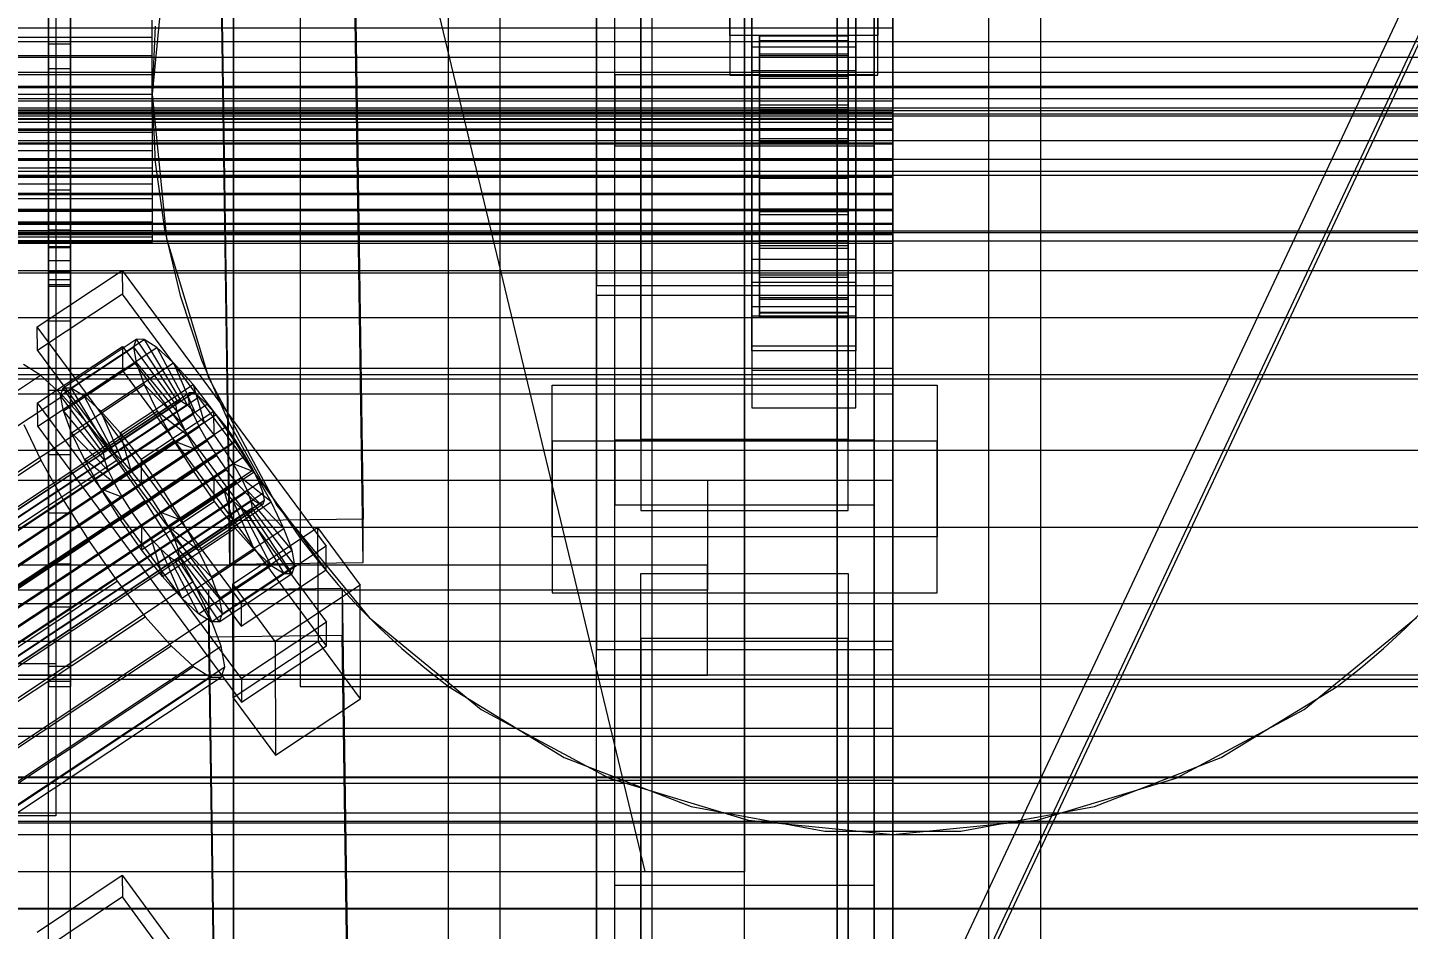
# Model space of a CAD drawing. Header units: millimetres. Extents: x -191664 to 191490, y -197311 to 10263.
# Drawn here: x 333.2 to 519.6, y -30687.8 to -30566 of the extents above; entities that cross this region are included whole.
import ezdxf

# ---------------------------------------------------------------- set-up
doc = ezdxf.new("R2010")
doc.units = ezdxf.units.MM
for name, color, linetype, lineweight in [('COTAS_USUARIO', 1, 'Continuous', 0), ('frontal_briquetadora', 7, 'Continuous', 0), ('frontal_C01', 7, 'Continuous', 0), ('frontal_C02', 7, 'Continuous', 0), ('frontal_C03', 7, 'Continuous', 0), ('frontal_C05', 7, 'Continuous', 0), ('frontal_mezcladora', 7, 'Continuous', 0), ('frontal_secador', 7, 'Continuous', 0), ('frontal_tolva-C01', 7, 'Continuous', 0)]:
    doc.layers.add(name, color=color, linetype=linetype, lineweight=lineweight)
doc.dimstyles.new('PLANTA_100', dxfattribs={"dimtxt": 250, "dimasz": 150, "dimexe": 150, "dimexo": 80, "dimgap": 100, "dimtad": 1, "dimtih": 1, "dimtoh": 1, "dimdec": 1, "dimdsep": 46, "dimcen": 0.09, "dimclrd": 1, "dimclre": 1, "dimclrt": 1, "dimadec": 0, "dimazin": 0, "dimtfac": 1, "dimtdec": 4, "dimtofl": 0, "dimtmove": 0, "dimatfit": 3, "dimfxl": 1, "dimtolj": 1, "dimtzin": 0, "dimarcsym": 0})

# ---------------------------------------------------------------- blocks, each defined once
blk = doc.blocks.new('*D104')
at = {"layer": 'COTAS_USUARIO', "color": 1, "lineweight": -2, "transparency": 16777216}
for p, q in [((1220, -30125), (1220, -29975)), ((100, -30275), (1370, -30275)), ((100, -30730), (1370, -30730)), ((1220, -30880), (1220, -31030))]:
    blk.add_line(p, q, dxfattribs=at)
at = {"layer": 'COTAS_USUARIO', "color": 1, "transparency": 16777216}
for points in [[(1195, -30125), (1245, -30125), (1220, -30275)], [(1195, -30880), (1245, -30880), (1220, -30730)]]:
    blk.add_solid(points, dxfattribs=at)
at = {"layer": 'Defpoints', "color": 0, "transparency": 16777216}
for p in [(20, -30275), (20, -30730), (1220, -30730)]:
    blk.add_point(p, dxfattribs=at)
blk = doc.blocks.new('*D105')
at = {"layer": 'COTAS_USUARIO', "color": 1, "lineweight": -2, "transparency": 16777216}
for p, q in [((1220, -30535), (1220, -30385)), ((100, -30685), (1370, -30685)), ((100, -30730), (1370, -30730)), ((1220, -30880), (1220, -31030))]:
    blk.add_line(p, q, dxfattribs=at)
at = {"layer": 'COTAS_USUARIO', "color": 1, "transparency": 16777216}
for points in [[(1195, -30535), (1245, -30535), (1220, -30685)], [(1195, -30880), (1245, -30880), (1220, -30730)]]:
    blk.add_solid(points, dxfattribs=at)
at = {"layer": 'Defpoints', "color": 0, "transparency": 16777216}
for p in [(20, -30685), (20, -30730), (1220, -30730)]:
    blk.add_point(p, dxfattribs=at)
blk = doc.blocks.new('*D112')
at = {"layer": 'COTAS_USUARIO', "color": 1, "lineweight": -2, "transparency": 16777216}
for p, q in [((1220, -30517.25), (1220, -30367.25)), ((100, -30667.25), (1370, -30667.25)), ((100, -30730), (1370, -30730)), ((1220, -30880), (1220, -31030))]:
    blk.add_line(p, q, dxfattribs=at)
at = {"layer": 'COTAS_USUARIO', "color": 1, "transparency": 16777216}
for points in [[(1195, -30517.25), (1245, -30517.25), (1220, -30667.25)], [(1195, -30880), (1245, -30880), (1220, -30730)]]:
    blk.add_solid(points, dxfattribs=at)
at = {"layer": 'Defpoints', "color": 0, "transparency": 16777216}
for p in [(20, -30667.25), (20, -30730), (1220, -30730)]:
    blk.add_point(p, dxfattribs=at)
blk = doc.blocks.new('*D113')
at = {"layer": 'COTAS_USUARIO', "color": 1, "lineweight": -2, "transparency": 16777216}
for p, q in [((1220, -30517.25), (1220, -30367.25)), ((100, -30667.25), (1370, -30667.25)), ((100, -30730), (1370, -30730)), ((1220, -30880), (1220, -31030))]:
    blk.add_line(p, q, dxfattribs=at)
at = {"layer": 'COTAS_USUARIO', "color": 1, "transparency": 16777216}
for points in [[(1195, -30517.25), (1245, -30517.25), (1220, -30667.25)], [(1195, -30880), (1245, -30880), (1220, -30730)]]:
    blk.add_solid(points, dxfattribs=at)
at = {"layer": 'Defpoints', "color": 0, "transparency": 16777216}
for p in [(20, -30667.25), (20, -30730), (1220, -30730)]:
    blk.add_point(p, dxfattribs=at)
blk = doc.blocks.new('*D114')
at = {"layer": 'COTAS_USUARIO', "color": 1, "lineweight": -2, "transparency": 16777216}
for p, q in [((1200, -30765), (1200, -30615)), ((80, -30915), (1350, -30915)), ((80, -31328.5), (1350, -31328.5)), ((1200, -31478.5), (1200, -31628.5))]:
    blk.add_line(p, q, dxfattribs=at)
at = {"layer": 'COTAS_USUARIO', "color": 1, "transparency": 16777216}
for points in [[(1175, -30765), (1225, -30765), (1200, -30915)], [(1175, -31478.5), (1225, -31478.5), (1200, -31328.5)]]:
    blk.add_solid(points, dxfattribs=at)
at = {"layer": 'Defpoints', "color": 0, "transparency": 16777216}
for p in [(0, -30915), (0, -31328.5), (1200, -31328.5)]:
    blk.add_point(p, dxfattribs=at)
blk = doc.blocks.new('*D119')
at = {"layer": 'COTAS_USUARIO', "color": 1, "lineweight": -2, "transparency": 16777216}
for p, q in [((1200, -29840), (1200, -29690)), ((80, -29990), (1350, -29990)), ((80, -30270), (1350, -30270)), ((1200, -30420), (1200, -30570))]:
    blk.add_line(p, q, dxfattribs=at)
at = {"layer": 'COTAS_USUARIO', "color": 1, "transparency": 16777216}
for points in [[(1175, -29840), (1225, -29840), (1200, -29990)], [(1175, -30420), (1225, -30420), (1200, -30270)]]:
    blk.add_solid(points, dxfattribs=at)
at = {"layer": 'Defpoints', "color": 0, "transparency": 16777216}
for p in [(0, -29990), (0, -30270), (1200, -30270)]:
    blk.add_point(p, dxfattribs=at)
blk = doc.blocks.new('*D120')
at = {"layer": 'COTAS_USUARIO', "color": 1, "lineweight": -2, "transparency": 16777216}
for p, q in [((1200, -30120), (1200, -29970)), ((80, -30270), (1350, -30270)), ((80, -30550), (1350, -30550)), ((1200, -30700), (1200, -30850))]:
    blk.add_line(p, q, dxfattribs=at)
at = {"layer": 'COTAS_USUARIO', "color": 1, "transparency": 16777216}
for points in [[(1175, -30120), (1225, -30120), (1200, -30270)], [(1175, -30700), (1225, -30700), (1200, -30550)]]:
    blk.add_solid(points, dxfattribs=at)
at = {"layer": 'Defpoints', "color": 0, "transparency": 16777216}
for p in [(0, -30270), (0, -30550), (1200, -30550)]:
    blk.add_point(p, dxfattribs=at)

msp = doc.modelspace()

# ---------------------------------------------------------------- linework, layer by layer
at = {"layer": 'frontal_briquetadora', "color": 9, "true_color": 0xb9c3c2}
for p, q in [((210, -29820), (416.55, -30680)), ((430, -30680), (430, -29820)), ((430, -30680), (430, -30260)), ((430, -30680), (430, -30305)), ((430, -30471), (430, -30680)), ((430, -30496), (430, -30680)), ((210, -30680), (416.55, -30680)), ((210, -30680), (430, -30680)), ((416.55, -30680), (430, -30680))]:
    msp.add_line(p, q, dxfattribs=at)
at = {"layer": 'frontal_briquetadora', "color": 251, "true_color": 0x53616b}
for p in [(315, -30680), (430, -30700)]:
    msp.add_line(p, (430, -30680), dxfattribs=at)
at = {"layer": 'frontal_C01', "color": 139, "true_color": 0x354b57}
for p, q in [((390, -31975), (390, -30088.5)), ((397, -31975), (397, -30088.5)), ((463, -31975), (463, -30088.5)), ((470, -31975), (470, -30088.5)), ((410, -30600.88), (410, -30216.67)), ((450, -30600.88), (450, -30216.67)), ((410, -30667.72), (410, -30283.51)), ((450, -30283.51), (450, -30667.72)), ((417.5, -30948.72), (417.5, -30289.78)), ((442.5, -30289.78), (442.5, -30948.72)), ((412.5, -30572.39), (412.5, -30297.66)), ((447.5, -30297.66), (447.5, -30572.39)), ((412.5, -30582), (412.5, -30307.26)), ((447.5, -30582), (447.5, -30307.26)), ((417.5, -30974.09), (417.5, -30315.14)), ((442.5, -30974.09), (442.5, -30315.14)), ((410, -30705.62), (410, -30321.41)), ((450, -30705.62), (450, -30321.41)), ((416, -30621.66), (416, -30528.61)), ((444, -30528.61), (444, -30621.66)), ((416, -30538.21), (416, -30631.26)), ((444, -30631.26), (444, -30538.21)), ((410, -30553.51), (410, -30600.88)), ((410, -30937.72), (410, -30553.51)), ((450, -30600.88), (450, -30553.51)), ((450, -30553.51), (450, -30937.72)), ((-450, -30566.05), (450, -30566.05)), ((450, -30566.05), (450, -30578.86)), ((450, -30566.05), (450, -30599.21)), ((447.5, -30572.39), (412.5, -30572.39)), ((412.5, -30572.39), (412.5, -30582)), ((447.5, -30582), (447.5, -30572.39)), ((450, -30578.86), (-450, -30578.86)), ((450, -30612.02), (450, -30578.86)), ((412.5, -30582), (447.5, -30582)), ((334.5, -30606.44), (345.97, -30598.83)), ((345.97, -30598.83), (345.98, -30602.03)), ((345.97, -30598.83), (373.5, -30636.07)), ((450, -30599.21), (-450, -30599.21)), ((410, -30600.88), (450, -30600.88)), ((410, -30985.09), (410, -30600.88)), ((450, -30612.02), (450, -30599.21)), ((450, -30985.09), (450, -30600.88)), ((345.98, -30602.03), (334.51, -30609.65)), ((373.51, -30639.27), (345.98, -30602.03)), ((334.51, -30609.65), (334.5, -30606.44)), ((362.03, -30643.68), (334.5, -30606.44)), ((334.51, -30609.65), (362.04, -30646.88)), ((334.54, -30616.69), (346.01, -30609.08)), ((346.01, -30609.08), (346.02, -30612.28)), ((346.01, -30609.08), (373.54, -30646.32)), ((-450, -30612.02), (450, -30612.02)), ((346.02, -30612.28), (334.55, -30619.89)), ((373.55, -30649.52), (346.02, -30612.28)), ((404, -30634.81), (404, -30614.32)), ((404, -30614.32), (456, -30614.32)), ((404, -30621.9), (404, -30614.32)), ((456, -30614.32), (456, -30634.81)), ((456, -30614.32), (456, -30621.9)), ((334.55, -30619.89), (334.54, -30616.69)), ((362.07, -30653.93), (334.54, -30616.69)), ((334.55, -30619.89), (362.08, -30657.13)), ((456, -30621.9), (404, -30621.9)), ((404, -30621.9), (404, -30642.39)), ((444, -30621.66), (416, -30621.66)), ((416, -30621.66), (416, -30631.26)), ((444, -30631.26), (444, -30621.66)), ((456, -30642.39), (456, -30621.9)), ((416, -30631.26), (444, -30631.26)), ((360.88, -30641.17), (372.35, -30633.56)), ((372.35, -30633.56), (372.41, -30648.93)), ((372.35, -30633.56), (378.09, -30641.32)), ((373.5, -30636.07), (362.03, -30643.68)), ((373.51, -30639.27), (373.5, -30636.07)), ((456, -30634.81), (404, -30634.81)), ((404, -30634.81), (404, -30642.39)), ((456, -30642.39), (456, -30634.81)), ((362.04, -30646.88), (373.51, -30639.27)), ((357.65, -30641.97), (375.64, -30641.73)), ((357.65, -30648.37), (357.65, -30641.97)), ((360.51, -30833.92), (357.65, -30641.97)), ((360.94, -30656.54), (360.88, -30641.17)), ((366.62, -30648.93), (360.88, -30641.17)), ((378.09, -30641.32), (366.62, -30648.93)), ((375.64, -30641.73), (375.64, -30648.13)), ((375.64, -30641.73), (378.51, -30833.67)), ((378.14, -30656.69), (378.09, -30641.32)), ((362.03, -30643.68), (362.04, -30646.88)), ((404, -30642.39), (456, -30642.39)), ((373.54, -30646.32), (362.07, -30653.93)), ((373.55, -30649.52), (373.54, -30646.32)), ((375.64, -30648.13), (357.65, -30648.37)), ((360.51, -30840.32), (357.65, -30648.37)), ((372.41, -30648.93), (360.94, -30656.54)), ((366.62, -30648.93), (366.68, -30664.3)), ((378.14, -30656.69), (372.41, -30648.93)), ((378.51, -30840.08), (375.64, -30648.13)), ((362.08, -30657.13), (373.55, -30649.52)), ((362.07, -30653.93), (362.08, -30657.13)), ((360.94, -30656.54), (366.68, -30664.3)), ((366.68, -30664.3), (378.14, -30656.69)), ((450, -30667.72), (410, -30667.72)), ((410, -30667.72), (410, -30705.62)), ((410, -31051.93), (410, -30667.72)), ((450, -30705.62), (450, -30667.72)), ((450, -30667.72), (450, -31051.93)), ((412.5, -30691.47), (412.5, -30681.87)), ((412.5, -30681.87), (447.5, -30681.87)), ((412.5, -30956.6), (412.5, -30681.87)), ((447.5, -30681.87), (447.5, -30691.47)), ((447.5, -30681.87), (447.5, -30956.6))]:
    msp.add_line(p, q, dxfattribs=at)
at = {"layer": 'frontal_C01', "color": 155, "true_color": 0x617580}
for p, q in [((338.01, -30614.66), (347.84, -30608.13)), ((339.09, -30614.66), (348.92, -30608.14)), ((347.84, -30608.13), (347.47, -30609.2)), ((348.92, -30608.14), (347.84, -30608.13)), ((347.84, -30608.13), (353.38, -30616.45)), ((350.65, -30609.22), (348.92, -30608.14)), ((348.92, -30608.14), (353.89, -30616.46)), ((337.64, -30615.73), (347.47, -30609.2)), ((340.82, -30615.74), (350.65, -30609.22)), ((347.47, -30609.2), (353.21, -30616.96)), ((347.47, -30609.2), (347.85, -30611.28)), ((352.9, -30611.3), (350.65, -30609.22)), ((350.65, -30609.22), (354.71, -30616.97)), ((338.02, -30617.8), (347.85, -30611.28)), ((343.07, -30617.83), (352.9, -30611.3)), ((347.85, -30611.28), (353.38, -30617.94)), ((347.85, -30611.28), (348.94, -30614.22)), ((355.53, -30614.25), (352.9, -30611.3)), ((352.9, -30611.3), (355.78, -30617.96)), ((337.64, -30615.73), (338.01, -30614.66)), ((343.38, -30623.49), (337.64, -30615.73)), ((338.02, -30617.8), (337.64, -30615.73)), ((343.55, -30622.98), (338.01, -30614.66)), ((338.01, -30614.66), (339.09, -30614.66)), ((344.06, -30622.98), (339.09, -30614.66)), ((339.09, -30614.66), (340.82, -30615.74)), ((339.11, -30620.74), (348.94, -30614.22)), ((344.88, -30623.49), (340.82, -30615.74)), ((340.82, -30615.74), (343.07, -30617.83)), ((345.7, -30620.78), (355.53, -30614.25)), ((348.94, -30614.22), (353.9, -30619.34)), ((348.94, -30614.22), (350.68, -30617.82)), ((358.34, -30617.86), (355.53, -30614.25)), ((355.53, -30614.25), (357.02, -30619.35)), ((353.21, -30616.96), (343.38, -30623.49)), ((353.38, -30616.45), (343.55, -30622.98)), ((353.89, -30616.46), (344.06, -30622.98)), ((354.71, -30616.97), (344.88, -30623.49)), ((353.21, -30616.96), (353.38, -30616.45)), ((353.38, -30617.94), (353.21, -30616.96)), ((353.38, -30616.45), (353.89, -30616.46)), ((353.89, -30616.46), (354.71, -30616.97)), ((354.71, -30616.97), (355.78, -30617.96)), ((343.55, -30624.47), (338.02, -30617.8)), ((339.11, -30620.74), (338.02, -30617.8)), ((340.85, -30624.35), (350.68, -30617.82)), ((345.95, -30624.48), (343.07, -30617.83)), ((343.07, -30617.83), (345.7, -30620.78)), ((353.38, -30617.94), (343.55, -30624.47)), ((353.9, -30619.34), (344.07, -30625.86)), ((355.78, -30617.96), (345.95, -30624.48)), ((357.02, -30619.35), (347.19, -30625.88)), ((358.34, -30617.86), (348.52, -30624.38)), ((350.68, -30617.82), (354.72, -30621.04)), ((350.68, -30617.82), (352.94, -30621.84)), ((353.9, -30619.34), (353.38, -30617.94)), ((354.72, -30621.04), (353.9, -30619.34)), ((355.78, -30617.96), (357.02, -30619.35)), ((357.02, -30619.35), (358.36, -30621.06)), ((358.36, -30621.06), (358.34, -30617.86)), ((361.17, -30621.88), (358.34, -30617.86)), ((344.07, -30625.86), (339.11, -30620.74)), ((340.85, -30624.35), (339.11, -30620.74)), ((354.72, -30621.04), (344.9, -30627.57)), ((347.19, -30625.88), (345.7, -30620.78)), ((345.7, -30620.78), (348.52, -30624.38)), ((348.53, -30627.59), (358.36, -30621.06)), ((355.8, -30622.95), (354.72, -30621.04)), ((358.36, -30621.06), (359.69, -30622.97)), ((343.11, -30628.37), (352.94, -30621.84)), ((343.55, -30622.98), (343.38, -30623.49)), ((344.06, -30622.98), (343.55, -30622.98)), ((344.88, -30623.49), (344.06, -30622.98)), ((355.8, -30622.95), (345.97, -30629.47)), ((359.69, -30622.97), (349.86, -30629.49)), ((351.34, -30628.41), (361.17, -30621.88)), ((352.94, -30621.84), (355.8, -30622.95)), ((352.94, -30621.84), (355.57, -30626)), ((357.04, -30624.92), (355.8, -30622.95)), ((361.17, -30621.88), (359.69, -30622.97)), ((359.69, -30622.97), (360.94, -30624.94)), ((363.8, -30626.05), (361.17, -30621.88)), ((344.9, -30627.57), (340.85, -30624.35)), ((343.11, -30628.37), (340.85, -30624.35)), ((343.38, -30623.49), (343.55, -30624.47)), ((343.55, -30624.47), (344.07, -30625.86)), ((345.95, -30624.48), (344.88, -30623.49)), ((347.19, -30625.88), (345.95, -30624.48)), ((357.04, -30624.92), (347.21, -30631.44)), ((348.52, -30624.38), (348.53, -30627.59)), ((348.52, -30624.38), (351.34, -30628.41)), ((360.94, -30624.94), (351.11, -30631.46)), ((355.57, -30626), (357.04, -30624.92)), ((358.38, -30626.83), (357.04, -30624.92)), ((363.8, -30626.05), (360.94, -30624.94)), ((360.94, -30624.94), (362.01, -30626.84)), ((344.07, -30625.86), (344.9, -30627.57)), ((345.74, -30632.53), (355.57, -30626)), ((348.53, -30627.59), (347.19, -30625.88)), ((358.38, -30626.83), (348.55, -30633.35)), ((362.01, -30626.84), (352.18, -30633.37)), ((353.97, -30632.57), (363.8, -30626.05)), ((355.57, -30626), (358.39, -30630.03)), ((358.39, -30630.03), (358.38, -30626.83)), ((359.71, -30628.53), (358.38, -30626.83)), ((366.06, -30630.07), (362.01, -30626.84)), ((362.01, -30626.84), (362.83, -30628.55)), ((366.06, -30630.07), (363.8, -30626.05)), ((345.97, -30629.47), (343.11, -30628.37)), ((345.74, -30632.53), (343.11, -30628.37)), ((344.9, -30627.57), (345.97, -30629.47)), ((349.86, -30629.49), (348.53, -30627.59)), ((349.86, -30629.49), (351.34, -30628.41)), ((359.71, -30628.53), (349.88, -30635.06)), ((351.34, -30628.41), (353.97, -30632.57)), ((362.83, -30628.55), (353, -30635.07)), ((361.21, -30633.63), (359.71, -30628.53)), ((360.96, -30629.93), (359.71, -30628.53)), ((367.79, -30633.67), (362.83, -30628.55)), ((362.83, -30628.55), (363.35, -30629.94)), ((345.97, -30629.47), (347.21, -30631.44)), ((348.56, -30636.55), (358.39, -30630.03)), ((351.11, -30631.46), (349.86, -30629.49)), ((360.96, -30629.93), (351.13, -30636.45)), ((363.35, -30629.94), (353.52, -30636.47)), ((356.23, -30636.59), (366.06, -30630.07)), ((358.39, -30630.03), (361.21, -30633.63)), ((363.84, -30636.58), (360.96, -30629.93)), ((362.03, -30630.92), (360.96, -30629.93)), ((368.89, -30636.61), (363.35, -30629.94)), ((363.35, -30629.94), (363.53, -30630.93)), ((367.79, -30633.67), (366.06, -30630.07)), ((347.21, -30631.44), (345.74, -30632.53)), ((348.56, -30636.55), (345.74, -30632.53)), ((347.21, -30631.44), (348.55, -30633.35)), ((352.18, -30633.37), (351.11, -30631.46)), ((351.11, -30631.46), (353.97, -30632.57)), ((362.03, -30630.92), (352.2, -30637.44)), ((362.84, -30631.43), (353.01, -30637.96)), ((363.36, -30631.43), (353.53, -30637.96)), ((363.53, -30630.93), (353.7, -30637.45)), ((353.97, -30632.57), (356.23, -30636.59)), ((366.09, -30638.67), (362.03, -30630.92)), ((362.84, -30631.43), (362.03, -30630.92)), ((367.82, -30639.75), (362.84, -30631.43)), ((363.36, -30631.43), (362.84, -30631.43)), ((363.53, -30630.93), (363.36, -30631.43)), ((368.9, -30639.76), (363.36, -30631.43)), ((369.27, -30638.68), (363.53, -30630.93)), ((348.55, -30633.35), (348.56, -30636.55)), ((348.55, -30633.35), (349.88, -30635.06)), ((351.38, -30640.16), (361.21, -30633.63)), ((353, -30635.07), (352.18, -30633.37)), ((352.18, -30633.37), (356.23, -30636.59)), ((357.96, -30640.19), (367.79, -30633.67)), ((361.21, -30633.63), (363.84, -30636.58)), ((368.89, -30636.61), (367.79, -30633.67)), ((349.88, -30635.06), (351.38, -30640.16)), ((349.88, -30635.06), (351.13, -30636.45)), ((353.52, -30636.47), (353, -30635.07)), ((353, -30635.07), (357.96, -30640.19)), ((351.38, -30640.16), (348.56, -30636.55)), ((351.13, -30636.45), (354.01, -30643.11)), ((351.13, -30636.45), (352.2, -30637.44)), ((352.2, -30637.44), (356.26, -30645.19)), ((352.2, -30637.44), (353.01, -30637.96)), ((353.01, -30637.96), (357.99, -30646.28)), ((353.01, -30637.96), (353.53, -30637.96)), ((353.7, -30637.45), (353.52, -30636.47)), ((353.52, -30636.47), (359.06, -30643.13)), ((353.53, -30637.96), (353.7, -30637.45)), ((353.53, -30637.96), (359.07, -30646.28)), ((353.7, -30637.45), (359.44, -30645.21)), ((354.01, -30643.11), (363.84, -30636.58)), ((356.23, -30636.59), (357.96, -30640.19)), ((359.06, -30643.13), (368.89, -30636.61)), ((363.84, -30636.58), (366.09, -30638.67)), ((369.27, -30638.68), (368.89, -30636.61)), ((356.26, -30645.19), (366.09, -30638.67)), ((357.99, -30646.28), (367.82, -30639.75)), ((359.07, -30646.28), (368.9, -30639.76)), ((359.44, -30645.21), (369.27, -30638.68)), ((366.09, -30638.67), (367.82, -30639.75)), ((367.82, -30639.75), (368.9, -30639.76)), ((368.9, -30639.76), (369.27, -30638.68)), ((354.01, -30643.11), (351.38, -30640.16)), ((357.96, -30640.19), (359.06, -30643.13)), ((356.26, -30645.19), (354.01, -30643.11)), ((359.06, -30643.13), (359.44, -30645.21)), ((357.99, -30646.28), (356.26, -30645.19)), ((359.44, -30645.21), (359.07, -30646.28)), ((359.07, -30646.28), (357.99, -30646.28))]:
    msp.add_line(p, q, dxfattribs=at)
at = {"layer": 'frontal_C01', "color": 252, "true_color": 0x83939a}
for p, q in [((334.94, -30612.96), (332.63, -30611.51)), ((150.63, -30735.29), (334.94, -30612.96)), ((337.95, -30615.75), (334.94, -30612.96)), ((153.64, -30738.08), (337.95, -30615.75)), ((341.46, -30619.69), (337.95, -30615.75)), ((157.15, -30742.02), (341.46, -30619.69)), ((332.66, -30619.64), (334.98, -30624.46)), ((345.23, -30624.51), (341.46, -30619.69)), ((150.67, -30746.79), (334.98, -30624.46)), ((345.23, -30624.51), (160.92, -30746.84)), ((334.98, -30624.46), (338, -30629.83)), ((349, -30629.89), (345.23, -30624.51)), ((153.69, -30752.16), (338, -30629.83)), ((164.69, -30752.22), (349, -30629.89)), ((338, -30629.83), (341.52, -30635.4)), ((352.52, -30635.45), (349, -30629.89)), ((157.21, -30757.73), (341.52, -30635.4)), ((168.21, -30757.78), (352.52, -30635.45)), ((341.52, -30635.4), (345.29, -30640.78)), ((355.54, -30640.83), (352.52, -30635.45)), ((160.98, -30763.11), (345.29, -30640.78)), ((171.23, -30763.16), (355.54, -30640.83)), ((345.29, -30640.78), (349.06, -30645.6)), ((357.86, -30645.64), (355.54, -30640.83)), ((164.75, -30767.93), (349.06, -30645.6)), ((173.55, -30767.97), (357.86, -30645.64)), ((349.06, -30645.6), (352.57, -30649.54)), ((359.33, -30649.57), (357.86, -30645.64)), ((168.26, -30771.87), (352.57, -30649.54)), ((175.02, -30771.9), (359.33, -30649.57)), ((352.57, -30649.54), (355.58, -30652.33)), ((359.83, -30652.35), (359.33, -30649.57)), ((171.28, -30774.66), (355.58, -30652.33)), ((175.52, -30774.68), (359.83, -30652.35)), ((355.58, -30652.33), (357.89, -30653.77)), ((359.34, -30653.78), (359.83, -30652.35)), ((173.58, -30776.11), (357.89, -30653.77)), ((175.03, -30776.11), (359.34, -30653.78)), ((357.89, -30653.77), (359.34, -30653.78))]:
    msp.add_line(p, q, dxfattribs=at)
at = {"layer": 'frontal_C01', "color": 9, "true_color": 0xbac6cb}
for p, q in [((141.22, -30757.27), (355.02, -30615.37)), ((141.73, -30757.27), (355.53, -30615.37)), ((355.02, -30615.37), (354.84, -30615.87)), ((355.53, -30615.37), (355.02, -30615.37)), ((356.35, -30615.88), (355.53, -30615.37)), ((141.04, -30757.78), (354.84, -30615.87)), ((141.22, -30758.76), (355.02, -30616.86)), ((142.55, -30757.79), (356.35, -30615.88)), ((143.62, -30758.77), (357.42, -30616.87)), ((354.84, -30615.87), (355.02, -30616.86)), ((355.02, -30616.86), (355.54, -30618.25)), ((357.42, -30616.87), (356.35, -30615.88)), ((358.66, -30618.27), (357.42, -30616.87)), ((141.74, -30760.15), (355.54, -30618.25)), ((144.86, -30760.17), (358.66, -30618.27)), ((355.54, -30618.25), (356.36, -30619.96)), ((360, -30619.97), (358.66, -30618.27)), ((142.56, -30761.86), (356.36, -30619.96)), ((360, -30619.97), (146.2, -30761.88)), ((356.36, -30619.96), (357.43, -30621.86)), ((361.33, -30621.88), (360, -30619.97)), ((143.64, -30763.76), (357.43, -30621.86)), ((147.53, -30763.78), (361.33, -30621.88)), ((357.43, -30621.86), (358.68, -30623.83)), ((362.58, -30623.85), (361.33, -30621.88)), ((144.88, -30765.74), (358.68, -30623.83)), ((148.78, -30765.76), (362.58, -30623.85)), ((358.68, -30623.83), (360.02, -30625.74)), ((363.65, -30625.76), (362.58, -30623.85)), ((146.22, -30767.64), (360.02, -30625.74)), ((149.85, -30767.66), (363.65, -30625.76)), ((360.02, -30625.74), (361.35, -30627.45)), ((364.47, -30627.46), (363.65, -30625.76)), ((147.55, -30769.35), (361.35, -30627.45)), ((148.8, -30770.75), (362.6, -30628.84)), ((150.67, -30769.37), (364.47, -30627.46)), ((151.19, -30770.76), (364.99, -30628.85)), ((361.35, -30627.45), (362.6, -30628.84)), ((362.6, -30628.84), (363.66, -30629.83)), ((364.99, -30628.85), (364.47, -30627.46)), ((365.17, -30629.84), (364.99, -30628.85)), ((149.86, -30771.74), (363.66, -30629.83)), ((150.68, -30772.25), (364.48, -30630.34)), ((151.2, -30772.25), (364.99, -30630.35)), ((151.37, -30771.74), (365.17, -30629.84)), ((363.66, -30629.83), (364.48, -30630.34)), ((364.48, -30630.34), (364.99, -30630.35)), ((364.99, -30630.35), (365.17, -30629.84))]:
    msp.add_line(p, q, dxfattribs=at)
at = {"layer": 'frontal_C02', "color": 139, "true_color": 0x354b57}
for p, q in [((390, -31975), (390, -29576.75)), ((397, -31975), (397, -29576.75)), ((463, -31975), (463, -29576.75)), ((470, -31975), (470, -29576.75)), ((390, -31975), (390, -30072.14)), ((397, -31975), (397, -30072.14)), ((463, -31975), (463, -30072.14)), ((470, -31975), (470, -30072.14)), ((410, -30602.21), (410, -30251.49)), ((450, -30251.49), (450, -30602.21)), ((410, -30650.02), (410, -30299.3)), ((450, -30650.02), (450, -30299.3)), ((410, -30776), (410, -30425.28)), ((450, -30425.28), (450, -30776)), ((417.5, -30963.35), (417.5, -30430.93)), ((442.5, -30430.93), (442.5, -30963.35)), ((375.64, -30438.64), (378.51, -30632.41)), ((360.51, -30632.65), (357.65, -30438.89)), ((412.5, -30621.73), (412.5, -30440.03)), ((447.5, -30440.03), (447.5, -30621.73)), ((360.51, -30638.5), (357.65, -30444.73)), ((378.51, -30638.26), (375.64, -30444.49)), ((412.5, -30630.5), (412.5, -30448.79)), ((447.5, -30630.5), (447.5, -30448.79)), ((417.5, -30990.32), (417.5, -30457.89)), ((442.5, -30990.32), (442.5, -30457.89)), ((410, -30814.26), (410, -30463.54)), ((450, -30814.26), (450, -30463.54)), ((450, -30602.21), (410, -30602.21)), ((410, -30602.21), (410, -30650.02)), ((410, -30952.92), (410, -30602.21)), ((450, -30650.02), (450, -30602.21)), ((450, -30602.21), (450, -30952.92)), ((-450, -30615.49), (450, -30615.49)), ((450, -30615.49), (450, -30627.18)), ((450, -30615.49), (450, -30648.96)), ((447.5, -30621.73), (412.5, -30621.73)), ((412.5, -30621.73), (412.5, -30630.5)), ((447.5, -30630.5), (447.5, -30621.73)), ((450, -30627.18), (-450, -30627.18)), ((-425, -30627.14), (425, -30627.14)), ((425, -30627.14), (425, -30641.99)), ((425, -30627.14), (425, -30638.62)), ((450, -30660.65), (450, -30627.18)), ((412.5, -30630.5), (447.5, -30630.5)), ((378.51, -30632.41), (360.51, -30632.65)), ((378.51, -30638.26), (378.51, -30632.41)), ((360.51, -30632.65), (360.51, -30638.5)), ((425, -30638.62), (-425, -30638.62)), ((360.51, -30638.5), (378.51, -30638.26)), ((416, -30648.52), (416, -30639.75)), ((416, -30639.75), (444, -30639.75)), ((416, -30733.68), (416, -30639.75)), ((425, -30653.47), (425, -30638.62)), ((444, -30639.75), (444, -30648.52)), ((444, -30639.75), (444, -30733.68)), ((425, -30641.99), (-425, -30641.99)), ((425, -30653.47), (425, -30641.99)), ((450, -30648.96), (-450, -30648.96)), ((444, -30648.52), (416, -30648.52)), ((416, -30648.52), (416, -30742.44)), ((444, -30742.44), (444, -30648.52)), ((450, -30660.65), (450, -30648.96)), ((410, -30650.02), (450, -30650.02)), ((410, -31000.74), (410, -30650.02)), ((450, -31000.74), (450, -30650.02)), ((-425, -30653.47), (425, -30653.47)), ((-450, -30660.65), (450, -30660.65)), ((334.5, -30688.19), (345.97, -30680.5)), ((345.97, -30680.5), (345.98, -30683.43)), ((345.97, -30680.5), (373.5, -30718.1)), ((345.98, -30683.43), (334.51, -30691.11)), ((373.51, -30721.02), (345.98, -30683.43))]:
    msp.add_line(p, q, dxfattribs=at)
at = {"layer": 'frontal_C03', "color": 139, "true_color": 0x354b57}
for p, q in [((390, -31975), (390, -29153.29)), ((397, -31975), (397, -29153.29)), ((463, -31975), (463, -29153.29)), ((470, -31975), (470, -29153.29)), ((390, -31975), (390, -29352.58)), ((397, -31975), (397, -29352.58)), ((463, -31975), (463, -29352.58)), ((470, -31975), (470, -29352.58)), ((390, -31975), (390, -30079.71)), ((397, -31975), (397, -30079.71)), ((463, -31975), (463, -30079.71)), ((470, -31975), (470, -30079.71)), ((417.5, -30852.01), (417.5, -30201.4)), ((442.5, -30201.4), (442.5, -30852.01)), ((417.5, -30877.6), (417.5, -30226.99)), ((442.5, -30877.6), (442.5, -30226.99)), ((428, -30567.09), (428, -30506.99)), ((448, -30506.99), (448, -30567.09)), ((428, -30512.38), (428, -30572.47)), ((448, -30572.47), (448, -30512.38)), ((410, -30840.73), (410, -30517.56)), ((410, -30841.28), (410, -30518.1)), ((450, -30517.56), (450, -30840.73)), ((450, -30518.1), (450, -30841.28)), ((412.5, -30860.76), (412.5, -30533.33)), ((447.5, -30533.33), (447.5, -30860.76)), ((412.5, -30868.84), (412.5, -30541.41)), ((447.5, -30868.84), (447.5, -30541.41)), ((450, -30575.91), (450, -30542.2)), ((410, -30879.8), (410, -30556.63)), ((450, -30879.8), (450, -30556.63)), ((431, -30600.45), (431, -30560)), ((445, -30560), (445, -30600.45)), ((431, -30563.23), (431, -30603.68)), ((445, -30603.68), (445, -30563.23)), ((450, -30575.91), (450, -30565.14)), ((410, -30888.88), (410, -30565.71)), ((448, -30567.09), (428, -30567.09)), ((428, -30567.09), (428, -30572.47)), ((448, -30572.47), (448, -30567.09)), ((450, -30888.88), (450, -30565.71)), ((431, -30571.85), (431, -30568.62)), ((431, -30568.62), (445, -30568.62)), ((431, -30609.07), (431, -30568.62)), ((445, -30568.62), (445, -30571.85)), ((445, -30568.62), (445, -30609.07)), ((428, -30572.47), (448, -30572.47)), ((445, -30571.85), (431, -30571.85)), ((431, -30571.85), (431, -30612.3)), ((445, -30612.3), (445, -30571.85)), ((-450, -30575.91), (450, -30575.91)), ((431, -30609.68), (431, -30597.29)), ((431, -30597.29), (445, -30597.29)), ((431, -30605), (431, -30597.29)), ((445, -30597.29), (445, -30609.68)), ((445, -30597.29), (445, -30605)), ((445, -30600.45), (431, -30600.45)), ((431, -30600.45), (431, -30603.68)), ((445, -30603.68), (445, -30600.45)), ((431, -30603.68), (445, -30603.68)), ((445, -30605), (431, -30605)), ((431, -30605), (431, -30617.38)), ((445, -30617.38), (445, -30605)), ((445, -30609.07), (431, -30609.07)), ((431, -30609.07), (431, -30612.3)), ((445, -30609.68), (431, -30609.68)), ((431, -30609.68), (431, -30617.38)), ((445, -30612.3), (445, -30609.07)), ((445, -30617.38), (445, -30609.68)), ((431, -30612.3), (445, -30612.3)), ((431, -30617.38), (445, -30617.38))]:
    msp.add_line(p, q, dxfattribs=at)
at = {"layer": 'frontal_C03', "color": 155, "true_color": 0x617580}
for p, q in [((432, -30577.15), (432, -30567.15)), ((432, -30567.15), (432, -30567.75)), ((432, -30567.15), (444, -30567.15)), ((432, -30567.85), (432, -30567.15)), ((444, -30567.75), (444, -30567.15)), ((444, -30567.15), (444, -30577.15)), ((444, -30567.15), (444, -30567.85)), ((432, -30577.43), (432, -30567.75)), ((432, -30567.75), (432, -30569.59)), ((432, -30567.75), (444, -30567.75)), ((432, -30577.48), (432, -30567.85)), ((432, -30567.85), (444, -30567.85)), ((432, -30569.8), (432, -30567.85)), ((444, -30569.59), (444, -30567.75)), ((444, -30567.75), (444, -30577.43)), ((444, -30567.85), (444, -30577.48)), ((444, -30567.85), (444, -30569.8)), ((432, -30578.31), (432, -30569.59)), ((432, -30569.59), (432, -30572.57)), ((432, -30569.59), (444, -30569.59)), ((432, -30578.41), (432, -30569.8)), ((432, -30569.8), (444, -30569.8)), ((432, -30572.86), (432, -30569.8)), ((444, -30572.57), (444, -30569.59)), ((444, -30569.59), (444, -30578.31)), ((444, -30569.8), (444, -30578.41)), ((444, -30569.8), (444, -30572.86)), ((432, -30579.72), (432, -30572.57)), ((432, -30572.57), (432, -30576.47)), ((432, -30572.57), (444, -30572.57)), ((432, -30579.86), (432, -30572.86)), ((432, -30572.86), (444, -30572.86)), ((432, -30576.83), (432, -30572.86)), ((444, -30576.47), (444, -30572.57)), ((444, -30572.57), (444, -30579.72)), ((444, -30572.86), (444, -30579.86)), ((444, -30572.86), (444, -30576.83)), ((432, -30581.57), (432, -30576.47)), ((432, -30576.47), (432, -30581.03)), ((432, -30576.47), (444, -30576.47)), ((444, -30581.03), (444, -30576.47)), ((444, -30576.47), (444, -30581.57)), ((432, -30581.74), (432, -30576.83)), ((432, -30576.83), (444, -30576.83)), ((432, -30581.43), (432, -30576.83)), ((432, -30577.43), (432, -30577.15)), ((444, -30577.15), (432, -30577.15)), ((432, -30577.15), (432, -30577.48)), ((432, -30578.31), (432, -30577.43)), ((444, -30577.43), (432, -30577.43)), ((444, -30577.48), (432, -30577.48)), ((432, -30577.48), (432, -30578.41)), ((432, -30579.72), (432, -30578.31)), ((444, -30578.31), (432, -30578.31)), ((444, -30578.41), (432, -30578.41)), ((432, -30578.41), (432, -30579.86)), ((444, -30576.83), (444, -30581.74)), ((444, -30576.83), (444, -30581.43)), ((444, -30577.15), (444, -30577.43)), ((444, -30577.48), (444, -30577.15)), ((444, -30577.43), (444, -30578.31)), ((444, -30578.41), (444, -30577.48)), ((444, -30578.31), (444, -30579.72)), ((444, -30579.86), (444, -30578.41)), ((432, -30581.57), (432, -30579.72)), ((444, -30579.72), (432, -30579.72)), ((444, -30579.86), (432, -30579.86)), ((432, -30579.86), (432, -30581.74)), ((444, -30579.72), (444, -30581.57)), ((444, -30581.74), (444, -30579.86)), ((432, -30581.03), (432, -30583.73)), ((444, -30581.03), (432, -30581.03)), ((432, -30581.03), (432, -30585.94)), ((432, -30583.92), (432, -30581.43)), ((432, -30581.43), (444, -30581.43)), ((432, -30586.36), (432, -30581.43)), ((432, -30583.73), (432, -30581.57)), ((444, -30581.57), (432, -30581.57)), ((444, -30581.74), (432, -30581.74)), ((432, -30581.74), (432, -30583.92)), ((444, -30583.73), (444, -30581.03)), ((444, -30585.94), (444, -30581.03)), ((444, -30581.43), (444, -30583.92)), ((444, -30581.43), (444, -30586.36)), ((444, -30581.57), (444, -30583.73)), ((444, -30583.92), (444, -30581.74)), ((432, -30583.73), (444, -30583.73)), ((432, -30586.05), (432, -30583.73)), ((444, -30583.92), (432, -30583.92)), ((432, -30583.92), (432, -30586.25)), ((444, -30583.73), (444, -30586.05)), ((444, -30586.25), (444, -30583.92)), ((432, -30586.05), (432, -30585.94)), ((432, -30585.94), (432, -30590.87)), ((432, -30585.94), (444, -30585.94)), ((444, -30590.87), (444, -30585.94)), ((444, -30585.94), (444, -30586.05)), ((432, -30588.39), (432, -30586.05)), ((444, -30586.05), (432, -30586.05)), ((432, -30586.25), (432, -30586.36)), ((444, -30586.25), (432, -30586.25)), ((432, -30586.25), (432, -30588.58)), ((432, -30586.36), (444, -30586.36)), ((432, -30591.27), (432, -30586.36)), ((444, -30586.05), (444, -30588.39)), ((444, -30586.36), (444, -30586.25)), ((444, -30588.58), (444, -30586.25)), ((444, -30586.36), (444, -30591.27)), ((432, -30590.57), (432, -30588.39)), ((432, -30588.39), (432, -30590.87)), ((444, -30588.39), (432, -30588.39)), ((432, -30588.58), (432, -30591.27)), ((444, -30588.58), (432, -30588.58)), ((432, -30588.58), (432, -30590.74)), ((444, -30590.87), (444, -30588.39)), ((444, -30588.39), (444, -30590.57)), ((444, -30591.27), (444, -30588.58)), ((444, -30590.74), (444, -30588.58)), ((432, -30592.45), (432, -30590.57)), ((432, -30590.57), (432, -30595.47)), ((444, -30590.57), (432, -30590.57)), ((432, -30590.74), (432, -30595.83)), ((444, -30590.74), (432, -30590.74)), ((432, -30590.74), (432, -30592.58)), ((432, -30590.87), (432, -30595.47)), ((432, -30590.87), (444, -30590.87)), ((432, -30591.27), (444, -30591.27)), ((432, -30595.83), (432, -30591.27)), ((444, -30595.47), (444, -30590.57)), ((444, -30590.57), (444, -30592.45)), ((444, -30595.83), (444, -30590.74)), ((444, -30592.58), (444, -30590.74)), ((444, -30595.47), (444, -30590.87)), ((444, -30591.27), (444, -30595.83)), ((432, -30593.9), (432, -30592.45)), ((432, -30592.45), (432, -30599.44)), ((444, -30592.45), (432, -30592.45)), ((432, -30592.58), (432, -30599.73)), ((444, -30592.58), (432, -30592.58)), ((432, -30592.58), (432, -30593.99)), ((444, -30599.44), (444, -30592.45)), ((444, -30592.45), (444, -30593.9)), ((444, -30599.73), (444, -30592.58)), ((444, -30593.99), (444, -30592.58)), ((432, -30594.82), (432, -30593.9)), ((432, -30593.9), (432, -30602.5)), ((444, -30593.9), (432, -30593.9)), ((432, -30593.99), (432, -30602.71)), ((444, -30593.99), (432, -30593.99)), ((432, -30593.99), (432, -30594.87)), ((432, -30595.15), (432, -30594.82)), ((432, -30594.82), (432, -30604.45)), ((444, -30594.82), (432, -30594.82)), ((432, -30594.87), (432, -30604.56)), ((444, -30594.87), (432, -30594.87)), ((432, -30594.87), (432, -30595.15)), ((432, -30595.15), (432, -30605.15)), ((444, -30595.15), (432, -30595.15)), ((444, -30602.5), (444, -30593.9)), ((444, -30593.9), (444, -30594.82)), ((444, -30602.71), (444, -30593.99)), ((444, -30594.87), (444, -30593.99)), ((444, -30604.45), (444, -30594.82)), ((444, -30594.82), (444, -30595.15)), ((444, -30604.56), (444, -30594.87)), ((444, -30595.15), (444, -30594.87)), ((444, -30605.15), (444, -30595.15)), ((432, -30595.47), (432, -30599.44)), ((432, -30595.47), (444, -30595.47)), ((432, -30595.83), (444, -30595.83)), ((432, -30599.73), (432, -30595.83)), ((444, -30599.44), (444, -30595.47)), ((444, -30595.83), (444, -30599.73)), ((432, -30599.44), (432, -30602.5)), ((432, -30599.44), (444, -30599.44)), ((432, -30599.73), (444, -30599.73)), ((432, -30602.71), (432, -30599.73)), ((444, -30602.5), (444, -30599.44)), ((444, -30599.73), (444, -30602.71)), ((432, -30602.5), (432, -30604.45)), ((432, -30602.5), (444, -30602.5)), ((432, -30602.71), (444, -30602.71)), ((432, -30604.56), (432, -30602.71)), ((444, -30604.45), (444, -30602.5)), ((444, -30602.71), (444, -30604.56)), ((432, -30604.45), (432, -30605.15)), ((432, -30604.45), (444, -30604.45)), ((432, -30604.56), (444, -30604.56)), ((432, -30605.15), (432, -30604.56)), ((444, -30605.15), (444, -30604.45)), ((444, -30604.56), (444, -30605.15)), ((432, -30605.15), (444, -30605.15))]:
    msp.add_line(p, q, dxfattribs=at)
at = {"layer": 'frontal_C03', "color": 9, "true_color": 0xbac6cb}
for p, q in [((-450, -30577.15), (450, -30577.15)), ((-450, -30577.43), (450, -30577.43)), ((-450, -30577.48), (450, -30577.48)), ((-450, -30578.31), (450, -30578.31)), ((-450, -30578.41), (450, -30578.41)), ((450, -30577.43), (450, -30577.15)), ((450, -30577.15), (450, -30577.48)), ((450, -30578.31), (450, -30577.43)), ((450, -30577.48), (450, -30578.41)), ((450, -30579.72), (450, -30578.31)), ((450, -30578.41), (450, -30579.86)), ((-450, -30579.72), (450, -30579.72)), ((-450, -30579.86), (450, -30579.86)), ((450, -30581.57), (450, -30579.72)), ((450, -30579.86), (450, -30581.74)), ((-450, -30581.57), (450, -30581.57)), ((-450, -30581.74), (450, -30581.74)), ((450, -30583.73), (450, -30581.57)), ((450, -30581.74), (450, -30583.92)), ((450, -30583.73), (-450, -30583.73)), ((-450, -30583.92), (450, -30583.92)), ((450, -30586.05), (450, -30583.73)), ((450, -30583.92), (450, -30586.25)), ((-450, -30586.05), (450, -30586.05)), ((-450, -30586.25), (450, -30586.25)), ((450, -30588.39), (450, -30586.05)), ((450, -30586.25), (450, -30588.58)), ((-450, -30588.39), (450, -30588.39)), ((-450, -30588.58), (450, -30588.58)), ((450, -30590.57), (450, -30588.39)), ((450, -30588.58), (450, -30590.74)), ((-450, -30590.57), (450, -30590.57)), ((-450, -30590.74), (450, -30590.74)), ((450, -30592.45), (450, -30590.57)), ((450, -30590.74), (450, -30592.58)), ((-450, -30592.45), (450, -30592.45)), ((-450, -30592.58), (450, -30592.58)), ((450, -30593.9), (450, -30592.45)), ((450, -30592.58), (450, -30593.99)), ((-450, -30593.9), (450, -30593.9)), ((-450, -30593.99), (450, -30593.99)), ((-450, -30594.82), (450, -30594.82)), ((-450, -30594.87), (450, -30594.87)), ((-450, -30595.15), (450, -30595.15)), ((450, -30594.82), (450, -30593.9)), ((450, -30593.99), (450, -30594.87)), ((450, -30595.15), (450, -30594.82)), ((450, -30594.87), (450, -30595.15))]:
    msp.add_line(p, q, dxfattribs=at)
at = {"layer": 'frontal_C05', "color": 127, "true_color": 0x587e77}
for p, q in [((370, -30495), (370, -30655)), ((370, -30515), (370, -30635)), ((351.92, -30555.49), (350, -30575)), ((350.42, -30565.82), (350, -30575)), ((350, -30575), (350.42, -30584.18)), ((350, -30575), (351.92, -30594.51)), ((350.42, -30584.18), (351.69, -30593.28)), ((351.69, -30593.28), (353.78, -30602.23)), ((351.92, -30594.51), (357.61, -30613.27)), ((353.78, -30602.23), (356.68, -30610.95)), ((356.68, -30610.95), (360.38, -30619.36)), ((357.61, -30613.27), (366.85, -30630.56)), ((360.38, -30619.36), (364.83, -30627.4)), ((364.83, -30627.4), (370, -30635)), ((366.85, -30630.56), (379.29, -30645.71)), ((370, -30635), (370, -30655)), ((370, -30635), (372.5, -30638.19)), ((372.5, -30638.19), (375.12, -30641.28)), ((375.12, -30641.28), (377.87, -30644.26)), ((377.87, -30644.26), (380.74, -30647.13)), ((519.26, -30647.13), (522.13, -30644.26)), ((379.29, -30645.71), (394.44, -30658.15)), ((380.74, -30647.13), (383.72, -30649.88)), ((505.56, -30658.15), (520.71, -30645.71)), ((516.28, -30649.88), (519.26, -30647.13)), ((383.72, -30649.88), (386.81, -30652.5)), ((513.19, -30652.5), (516.28, -30649.88)), ((386.81, -30652.5), (390, -30655)), ((510, -30655), (513.19, -30652.5)), ((370, -30655), (390, -30655)), ((370, -30655), (530, -30655)), ((390, -30655), (510, -30655)), ((390, -30655), (405.64, -30664.62)), ((494.36, -30664.62), (510, -30655)), ((510, -30655), (530, -30655)), ((394.44, -30658.15), (411.73, -30667.39)), ((488.27, -30667.39), (505.56, -30658.15)), ((405.64, -30664.62), (422.77, -30671.22)), ((477.23, -30671.22), (494.36, -30664.62)), ((411.73, -30667.39), (430.49, -30673.08)), ((469.51, -30673.08), (488.27, -30667.39)), ((422.77, -30671.22), (440.82, -30674.58)), ((459.18, -30674.58), (477.23, -30671.22)), ((430.49, -30673.08), (450, -30675)), ((450, -30675), (469.51, -30673.08)), ((440.82, -30674.58), (459.18, -30674.58))]:
    msp.add_line(p, q, dxfattribs=at)
at = {"layer": 'frontal_C05', "color": 253, "true_color": 0xa2a8aa}
for p, q in [((336, -30568.27), (336, -30554.29)), ((339, -30554.29), (339, -30568.27)), ((336, -30571.61), (336, -30564.56)), ((336, -30564.56), (336, -30575)), ((336, -30568.27), (336, -30565.05)), ((339, -30575), (339, -30564.56)), ((339, -30564.56), (339, -30571.61)), ((339, -30565.05), (339, -30568.27)), ((336, -30571.61), (336, -30568.27)), ((339, -30568.27), (336, -30568.27)), ((339, -30568.27), (339, -30571.61)), ((336, -30575), (336, -30571.61)), ((339, -30571.61), (336, -30571.61)), ((339, -30571.61), (339, -30575)), ((336, -30575), (339, -30575)), ((336, -30575), (336, -30578.39)), ((336, -30585.44), (336, -30575)), ((339, -30575), (339, -30585.44)), ((339, -30578.39), (339, -30575)), ((336, -30578.39), (336, -30585.44)), ((339, -30578.39), (336, -30578.39)), ((336, -30578.39), (336, -30581.73)), ((339, -30585.44), (339, -30578.39)), ((339, -30581.73), (339, -30578.39)), ((336, -30581.73), (336, -30595.71)), ((339, -30581.73), (336, -30581.73)), ((336, -30581.73), (336, -30584.95)), ((339, -30595.71), (339, -30581.73)), ((339, -30584.95), (339, -30581.73)), ((336, -30584.95), (336, -30605.61)), ((339, -30584.95), (336, -30584.95)), ((336, -30584.95), (336, -30588)), ((336, -30585.44), (339, -30585.44)), ((336, -30595.71), (336, -30585.44)), ((339, -30605.61), (339, -30584.95)), ((339, -30588), (339, -30584.95)), ((339, -30585.44), (339, -30595.71)), ((336, -30588), (336, -30615)), ((339, -30588), (336, -30588)), ((336, -30588), (336, -30590.83)), ((339, -30615), (339, -30588)), ((339, -30590.83), (339, -30588)), ((336, -30590.83), (336, -30623.7)), ((339, -30590.83), (336, -30590.83)), ((336, -30590.83), (336, -30593.38)), ((339, -30623.7), (339, -30590.83)), ((339, -30593.38), (339, -30590.83)), ((336, -30593.38), (336, -30631.57)), ((339, -30593.38), (336, -30593.38)), ((336, -30593.38), (336, -30595.63)), ((339, -30631.57), (339, -30593.38)), ((339, -30595.63), (339, -30593.38)), ((336, -30595.63), (336, -30638.47)), ((339, -30595.63), (336, -30595.63)), ((336, -30595.63), (336, -30597.52)), ((336, -30595.71), (339, -30595.71)), ((336, -30605.61), (336, -30595.71)), ((339, -30638.47), (339, -30595.63)), ((339, -30597.52), (339, -30595.63)), ((339, -30595.71), (339, -30605.61)), ((336, -30597.52), (336, -30644.28)), ((339, -30597.52), (336, -30597.52)), ((336, -30597.52), (336, -30599.02)), ((336, -30599.02), (336, -30648.91)), ((339, -30599.02), (336, -30599.02)), ((336, -30599.02), (336, -30600.11)), ((339, -30644.28), (339, -30597.52)), ((339, -30599.02), (339, -30597.52)), ((339, -30648.91), (339, -30599.02)), ((339, -30600.11), (339, -30599.02)), ((336, -30600.11), (336, -30652.27)), ((339, -30600.11), (336, -30600.11)), ((336, -30600.11), (336, -30600.78)), ((336, -30600.78), (336, -30654.32)), ((339, -30600.78), (336, -30600.78)), ((336, -30600.78), (336, -30601)), ((339, -30652.27), (339, -30600.11)), ((339, -30600.78), (339, -30600.11)), ((339, -30654.32), (339, -30600.78)), ((339, -30601), (339, -30600.78)), ((336, -30601), (336, -30655)), ((339, -30601), (336, -30601)), ((339, -30655), (339, -30601)), ((336, -30605.61), (339, -30605.61)), ((336, -30615), (336, -30605.61)), ((339, -30605.61), (339, -30615)), ((336, -30615), (339, -30615)), ((336, -30623.7), (336, -30615)), ((339, -30615), (339, -30623.7)), ((336, -30623.7), (339, -30623.7)), ((336, -30631.57), (336, -30623.7)), ((339, -30623.7), (339, -30631.57)), ((336, -30631.57), (339, -30631.57)), ((336, -30638.47), (336, -30631.57)), ((339, -30631.57), (339, -30638.47)), ((336, -30638.47), (339, -30638.47)), ((336, -30644.28), (336, -30638.47)), ((339, -30638.47), (339, -30644.28)), ((336, -30644.28), (339, -30644.28)), ((336, -30648.91), (336, -30644.28)), ((339, -30644.28), (339, -30648.91)), ((336, -30648.91), (339, -30648.91)), ((336, -30652.27), (336, -30648.91)), ((339, -30648.91), (339, -30652.27)), ((336, -30652.27), (339, -30652.27)), ((336, -30654.32), (336, -30652.27)), ((339, -30652.27), (339, -30654.32)), ((336, -30654.32), (339, -30654.32)), ((336, -30655), (336, -30654.32)), ((336, -30655), (339, -30655)), ((339, -30654.32), (339, -30655))]:
    msp.add_line(p, q, dxfattribs=at)
at = {"layer": 'frontal_C05', "color": 253, "true_color": 0xaab3b8}
for p, q in [((350, -30567.35), (350, -30565)), ((350, -30567.35), (310, -30567.35)), ((350, -30569.82), (350, -30567.35)), ((350, -30569.82), (310, -30569.82)), ((350, -30572.39), (350, -30569.82)), ((350, -30572.39), (310, -30572.39)), ((350, -30575), (350, -30572.39)), ((310, -30575), (350, -30575)), ((350, -30577.61), (350, -30575)), ((350, -30577.61), (310, -30577.61)), ((350, -30577.61), (350, -30580.18)), ((350, -30580.18), (310, -30580.18)), ((350, -30580.18), (350, -30582.65)), ((350, -30582.65), (310, -30582.65)), ((350, -30582.65), (350, -30585)), ((350, -30585), (310, -30585)), ((350, -30585), (350, -30587.18)), ((350, -30587.18), (310, -30587.18)), ((350, -30587.18), (350, -30589.14)), ((350, -30589.14), (310, -30589.14)), ((350, -30589.14), (350, -30590.87)), ((350, -30590.87), (310, -30590.87)), ((350, -30590.87), (350, -30592.32)), ((350, -30592.32), (310, -30592.32)), ((350, -30593.48), (310, -30593.48)), ((350, -30592.32), (350, -30593.48)), ((350, -30593.48), (350, -30594.32)), ((350, -30594.32), (310, -30594.32)), ((350, -30594.83), (310, -30594.83)), ((350, -30595), (310, -30595)), ((350, -30594.32), (350, -30594.83)), ((350, -30594.83), (350, -30595))]:
    msp.add_line(p, q, dxfattribs=at)
at = {"layer": 'frontal_C05', "color": 251, "true_color": 0x596770}
for p, q in [((315, -30575), (336, -30575)), ((336, -30818), (336, -30575)), ((339, -30818), (339, -30575)), ((336, -30738), (336, -30655)), ((339, -30738), (339, -30655)), ((300, -30675), (570, -30675))]:
    msp.add_line(p, q, dxfattribs=at)
at = {"layer": 'frontal_mezcladora', "color": 250, "true_color": 0x33393d}
for p, q in [((337, -30405.02), (337, -30651.92)), ((337, -30425.59), (337, -30672.5)), ((319, -30651.92), (337, -30651.92)), ((337, -30651.92), (337, -30672.5)), ((337, -30672.5), (319, -30672.5))]:
    msp.add_line(p, q, dxfattribs=at)
at = {"layer": 'frontal_mezcladora', "color": 252, "true_color": 0x8b8c91}
for p, q in [((339, -30691.49), (339, -30421.49)), ((361, -30421.49), (361, -30691.49)), ((339, -30718.51), (339, -30448.51)), ((361, -30718.51), (361, -30448.51))]:
    msp.add_line(p, q, dxfattribs=at)
at = {"layer": 'frontal_secador', "color": 253, "true_color": 0xa4b0b5}
for p, q in [((1320, -30567.93), (-1320, -30567.93)), ((-1320, -30570), (1320, -30570)), ((-1250, -30570), (1250, -30570)), ((1320, -30572.07), (-1320, -30572.07)), ((1320, -30574), (-1320, -30574)), ((1250, -30574.14), (-1250, -30574.14)), ((1320, -30575.66), (-1320, -30575.66)), ((1320, -30576.93), (-1320, -30576.93)), ((1320, -30577.73), (-1320, -30577.73)), ((1320, -30578), (-1320, -30578)), ((1250, -30577.29), (-1250, -30577.29)), ((1250, -30578), (-1250, -30578)), ((1250, -30581.31), (-1250, -30581.31)), ((1250, -30583.86), (-1250, -30583.86)), ((1250, -30585.45), (-1250, -30585.45)), ((1250, -30586), (-1250, -30586)), ((1360, -30593.5), (-1360, -30593.5)), ((1360, -30594.86), (-1360, -30594.86)), ((1250, -30593.75), (-1250, -30593.75)), ((1360, -30598.86), (-1360, -30598.86)), ((1360, -30605.22), (-1360, -30605.22)), ((1360, -30613.5), (-1360, -30613.5)), ((1250, -30612.92), (-1250, -30612.92)), ((1360, -30623.15), (-1360, -30623.15)), ((-1360, -30633.5), (1360, -30633.5)), ((-1250, -30633.5), (1250, -30633.5)), ((1360, -30643.85), (-1360, -30643.85)), ((1360, -30653.5), (-1360, -30653.5)), ((1250, -30654.08), (-1250, -30654.08)), ((1360, -30661.78), (-1360, -30661.78)), ((1360, -30668.14), (-1360, -30668.14)), ((1360, -30672.14), (-1360, -30672.14)), ((1360, -30673.5), (-1360, -30673.5)), ((1250, -30673.25), (-1250, -30673.25))]:
    msp.add_line(p, q, dxfattribs=at)
at = {"layer": 'frontal_tolva-C01', "color": 252, "true_color": 0x82949d}
for p, q in [((596.38, -30398.3), (221.38, -31196.87)), ((600, -30398.8), (225, -31197.38)), ((225, -31198.57), (600, -30400))]:
    msp.add_line(p, q, dxfattribs=at)

# ---------------------------------------------------------------- dimensions: what is measured, and where the dimension line sits
at = {"layer": 'COTAS_USUARIO'}
for p1, p2, picture, middle in [((0, -29990), (0, -30270), '*D119', (1200, -30130)), ((0, -30270), (0, -30550), '*D120', (1200, -30410)), ((20, -30275), (20, -30730), '*D104', (1220, -30502.5)), ((20, -30667.25), (20, -30730), '*D112', (1220, -30698.625)), ((20, -30667.25), (20, -30730), '*D113', (1220, -30698.625)), ((20, -30685), (20, -30730), '*D105', (1220, -30707.5)), ((0, -30915), (0, -31328.5), '*D114', (1200, -31121.75))]:
    dim = msp.add_aligned_dim(p1=p1, p2=p2, distance=1200, dimstyle='PLANTA_100', dxfattribs=at)
    dim.commit()
    dim.dimension.update_dxf_attribs({"geometry": picture, "text_midpoint": middle})

doc.saveas('drawing.dxf')
